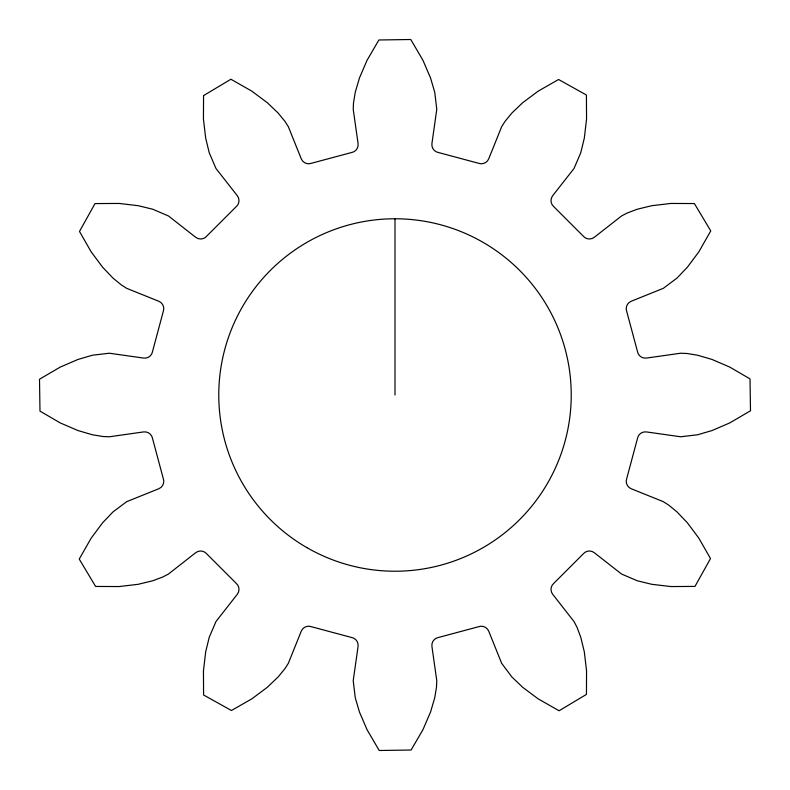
<?xml version="1.0" encoding="UTF-8"?>
<svg xmlns="http://www.w3.org/2000/svg" width="790" height="790" viewBox="0 0 790 790"><rect width="100%" height="100%" fill="white"/><g stroke="black" fill="none" stroke-linecap="round" stroke-linejoin="round"><path stroke-width="1.19" d="M395 395L395 218.771M203.553 95.6L203.445 119.112L205.696 138.22L209.241 152.766L215.966 168.458L237.276 195.673A7.979 7.979 0 0 1 235.973 206.891L206.891 235.973A7.979 7.979 0 0 1 195.673 237.276L168.458 215.966L152.766 209.241L138.22 205.696L119.112 203.445L95.017 203.583L79.494 231.44L91.166 251.852L102.67 267.277L113.01 278.1L121.265 284.874L126.677 288.33L158.75 301.237A7.979 7.979 0 0 1 163.224 311.606L152.579 351.333A7.979 7.979 0 0 1 143.523 358.068L109.287 353.219L92.331 355.243L77.973 359.45L60.297 367.054L39.5 379.22L39.984 411.106L60.297 422.946L77.973 430.55L92.331 434.757L102.878 436.495L109.287 436.781L143.523 431.933A7.979 7.979 0 0 1 152.579 438.667L163.224 478.394A7.979 7.979 0 0 1 158.75 488.763L126.677 501.67L113.01 511.9L102.67 522.723L91.166 538.148L79.237 559.083L95.6 586.447L119.112 586.555L138.22 584.304L152.766 580.759L162.77 576.996L168.458 574.034L195.673 552.724A7.979 7.979 0 0 1 206.891 554.027L235.973 583.109A7.979 7.979 0 0 1 237.276 594.327L215.966 621.542L209.241 637.234L205.696 651.78L203.445 670.888L203.583 694.983L231.44 710.506L251.852 698.834L267.277 687.33L278.1 676.99L284.874 668.735L288.33 663.324L301.237 631.25A7.979 7.979 0 0 1 311.606 626.776L351.333 637.421A7.979 7.979 0 0 1 358.068 646.477L353.219 680.713L355.243 697.669L359.45 712.027L367.054 729.703L379.22 750.5L411.106 750.016L422.946 729.703L430.55 712.027L434.757 697.669L436.495 687.122L436.781 680.713L431.933 646.477A7.979 7.979 0 0 1 438.667 637.421L478.394 626.776A7.979 7.979 0 0 1 488.763 631.25L501.67 663.324L511.9 676.99L522.723 687.33L538.148 698.834L559.083 710.763L586.447 694.4L586.555 670.888L584.304 651.78L580.759 637.234L576.996 627.23L574.034 621.542L552.724 594.327A7.979 7.979 0 0 1 554.027 583.109L583.109 554.027A7.979 7.979 0 0 1 594.327 552.724L621.542 574.034L637.234 580.759L651.78 584.304L670.888 586.555L694.983 586.417L710.506 558.56L698.834 538.148L687.33 522.723L676.99 511.9L668.735 505.126L663.324 501.67L631.25 488.763A7.979 7.979 0 0 1 626.776 478.394L637.421 438.667A7.979 7.979 0 0 1 646.477 431.933L680.713 436.781L697.669 434.757L712.027 430.55L729.703 422.946L750.5 410.78L750.016 378.894L729.703 367.054L712.027 359.45L697.669 355.243L687.122 353.505L680.713 353.219L646.477 358.068A7.979 7.979 0 0 1 637.421 351.333L626.776 311.606A7.979 7.979 0 0 1 631.25 301.237L663.324 288.33L676.99 278.1L687.33 267.277L698.834 251.852L710.763 230.917L694.4 203.553L670.888 203.445L651.78 205.696L637.234 209.241L627.23 213.004L621.542 215.966L594.327 237.276A7.979 7.979 0 0 1 583.109 235.973L554.027 206.891A7.979 7.979 0 0 1 552.724 195.673L574.034 168.458L580.759 152.766L584.304 138.22L586.555 119.112L586.417 95.017L558.56 79.494L538.148 91.166L522.723 102.67L511.9 113.01L505.126 121.265L501.67 126.677L488.763 158.75A7.979 7.979 0 0 1 478.394 163.224L438.667 152.579A7.979 7.979 0 0 1 431.933 143.523L436.781 109.287L434.757 92.331L430.55 77.973L422.946 60.297L410.78 39.5L378.894 39.984L367.054 60.297L359.45 77.973L355.243 92.331L353.505 102.878L353.219 109.287L358.068 143.523A7.979 7.979 0 0 1 351.333 152.579L311.606 163.224A7.979 7.979 0 0 1 301.237 158.75L288.33 126.677L284.874 121.265L278.1 113.01L267.277 102.67L251.852 91.166L230.917 79.237L203.553 95.6M306.885 547.618A176.229 176.229 0 0 0 571.229 395A176.229 176.229 0 0 0 306.885 242.382A176.229 176.229 0 0 0 306.885 547.618"/></g></svg>
